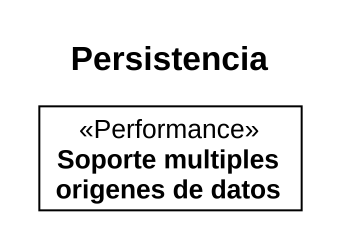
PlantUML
@startuml
title Persistencia
hide circle
hide empty members
class "Soporte multiples origenes de datos" as Soporte_multiples_origenes <<Performance>>
@enduml
